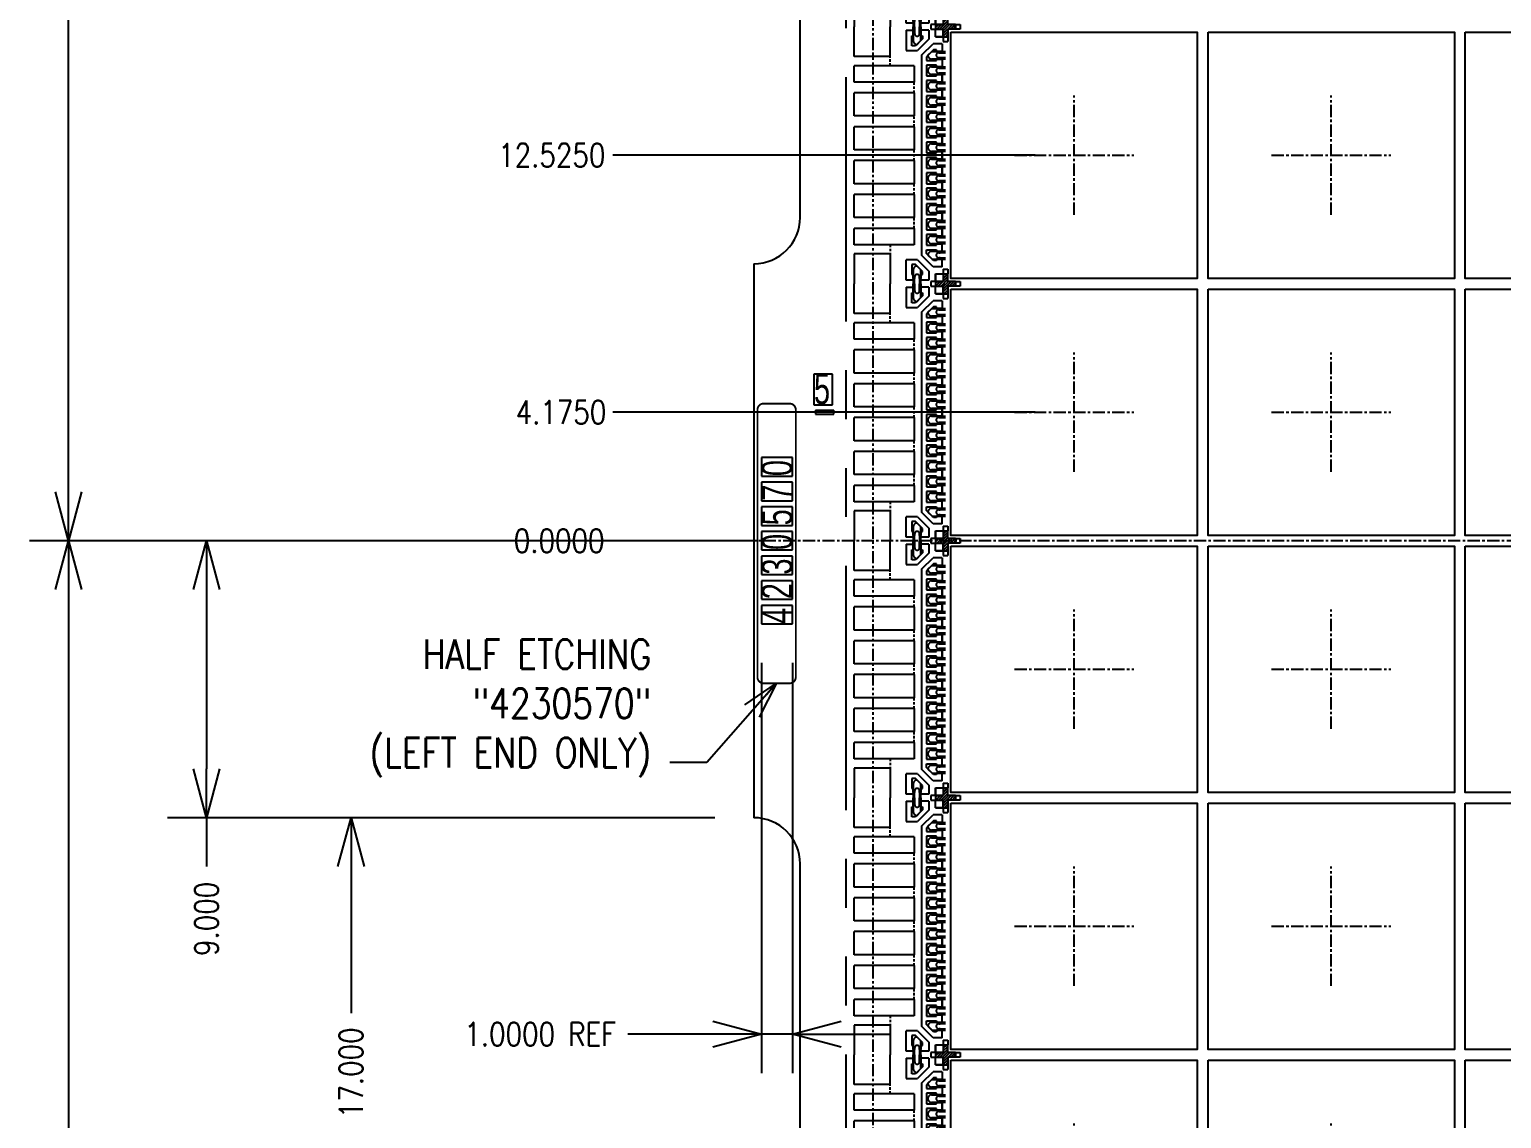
# Model space of a CAD drawing. Extents: x 0 to 864, y 0 to 559.
# Drawn here: x 90.5 to 186.1, y 298.2 to 368.9 of the extents above; entities that cross this region are included whole.
import ezdxf

# ---------------------------------------------------------------- set-up
doc = ezdxf.new("R2010")
doc.units = 0
doc.header["$LTSCALE"] = 12.7
doc.header["$MEASUREMENT"] = 0
doc.header["$PDMODE"] = 2
for name, pattern in [('CENTER', [2, 1.25, -0.25, 0.25, -0.25]), ('HIDDEN', [0.375, 0.25, -0.125]), ('PHANTOM', [2.5, 1.25, -0.25, 0.25, -0.25, 0.25, -0.25])]:
    doc.linetypes.add(name, pattern=pattern)
doc.layers.get('0').update_dxf_attribs({"linetype": 'CONTINUOUS'})
doc.layers.get('DEFPOINTS').update_dxf_attribs({"linetype": 'CONTINUOUS'})
for name, color, linetype in [('SH-01_CENTER', 2, 'CENTER'), ('SH-01_DIM', 4, 'CONTINUOUS'), ('SH-01_HATCH', 10, 'CONTINUOUS'), ('SH-01_HIDDEN', 6, 'HIDDEN'), ('SH-01_MISC', 5, 'CONTINUOUS'), ('SH-01_NOTES', 3, 'CONTINUOUS'), ('SH-01_OBJECT', 7, 'CONTINUOUS'), ('SH-01_PHANTOM', 1, 'PHANTOM')]:
    doc.layers.add(name, color=color, linetype=linetype)
doc.styles.get("Standard").update_dxf_attribs({"font": 'simplex.shx', "width": 0.82})
doc.dimstyles.get("Standard").update_dxf_attribs({"dimtxt": 0.18, "dimasz": 0.18, "dimexe": 0.18, "dimexo": 0.0625, "dimgap": 0.09, "dimtad": 0, "dimtih": 1, "dimtoh": 1, "dimdec": 4, "dimzin": 0, "dimdsep": 46, "dimtxsty": 'Standard', "dimcen": 0.09, "dimadec": 0, "dimazin": 0, "dimtfac": 1, "dimtdec": 4, "dimtofl": 0, "dimtmove": 0, "dimatfit": 3, "dimfxl": 1, "dimtolj": 1, "dimtzin": 0, "dimarcsym": 0})
doc.dimstyles.new('STANDARD$0', dxfattribs={"dimtxt": 0.18, "dimasz": 0.18, "dimexe": 0.18, "dimexo": 0.0625, "dimgap": 0.09, "dimtad": 0, "dimtih": 1, "dimtoh": 1, "dimdec": 4, "dimzin": 0, "dimdsep": 46, "dimtxsty": 'Standard', "dimcen": 0.09, "dimadec": 0, "dimazin": 0, "dimtfac": 1, "dimtdec": 4, "dimtofl": 0, "dimtmove": 0, "dimatfit": 3, "dimfxl": 1, "dimtolj": 1, "dimtzin": 0, "dimarcsym": 0})

# ---------------------------------------------------------------- blocks, each defined once
blk = doc.blocks.new('_Open30')
at = {"color": 0, "lineweight": -2}
for p, q in [((-1, 0.268), (0, 0)), ((0, 0), (-1, -0.268)), ((0, 0), (-1, 0))]:
    blk.add_line(p, q, dxfattribs=at)
blk = doc.blocks.new('*D74')
at = {"layer": 'DEFPOINTS', "color": 0, "ltscale": 0.05, "transparency": 16777216}
for p in [(139.313, 430.717), (93.06, 335.717), (139.749, 335.717)]:
    blk.add_point(p, dxfattribs=at)
at = {"layer": 'SH-01_DIM', "ltscale": 0.05, "transparency": 16777216}
for p, q in [((136.773, 430.717), (90.52, 430.717)), ((93.06, 427.542), (93.06, 393.822)), ((93.06, 338.892), (93.06, 385.995)), ((137.209, 335.717), (90.52, 335.717))]:
    blk.add_line(p, q, dxfattribs=at)
at = {"layer": 'SH-01_DIM', "ltscale": 0.05, "transparency": 16777216, "xscale": 3.175000000000011, "yscale": 3.175000000000011, "zscale": 3.175000000000011}
for p, rotation in [((93.06, 430.717), 90), ((93.06, 335.717), 270)]:
    blk.add_blockref('_Open30', p, dxfattribs=dict(at, rotation=rotation))
at = {"layer": 'SH-01_DIM', "ltscale": 0.05, "transparency": 16777216, "insert": (93.06, 389.909), "char_height": 1.524, "attachment_point": 5, "rotation": 90}
blk.add_mtext('\\A1; 47.500', dxfattribs=at)
blk = doc.blocks.new('*D75')
at = {"layer": 'DEFPOINTS', "color": 0, "ltscale": 0.05, "transparency": 16777216}
for p in [(139.749, 335.717), (93.06, 240.717), (139.313, 240.717)]:
    blk.add_point(p, dxfattribs=at)
at = {"layer": 'SH-01_DIM', "ltscale": 0.05, "transparency": 16777216}
for p, q in [((137.209, 335.717), (90.52, 335.717)), ((93.06, 332.542), (93.06, 292.131)), ((93.06, 243.892), (93.06, 284.304)), ((136.773, 240.717), (90.52, 240.717))]:
    blk.add_line(p, q, dxfattribs=at)
at = {"layer": 'SH-01_DIM', "ltscale": 0.05, "transparency": 16777216, "xscale": 3.175000000000011, "yscale": 3.175000000000011, "zscale": 3.175000000000011}
for p, rotation in [((93.06, 335.717), 90), ((93.06, 240.717), 270)]:
    blk.add_blockref('_Open30', p, dxfattribs=dict(at, rotation=rotation))
at = {"layer": 'SH-01_DIM', "ltscale": 0.05, "transparency": 16777216, "insert": (93.06, 288.217), "char_height": 1.524, "attachment_point": 5, "rotation": 90}
blk.add_mtext('\\A1; 47.500', dxfattribs=at)
blk = doc.blocks.new('*D78')
at = {"layer": 'DEFPOINTS', "color": 0, "ltscale": 0.05, "transparency": 16777216}
for p in [(138.081, 330.317), (140.081, 330.317), (138.081, 303.654)]:
    blk.add_point(p, dxfattribs=at)
at = {"layer": 'SH-01_DIM', "ltscale": 0.05, "transparency": 16777216}
for p, q in [((138.081, 327.777), (138.081, 301.114)), ((140.081, 327.777), (140.081, 301.114)), ((134.906, 303.654), (129.384, 303.654)), ((140.081, 303.654), (138.081, 303.654)), ((143.256, 303.654), (146.431, 303.654))]:
    blk.add_line(p, q, dxfattribs=at)
at = {"layer": 'SH-01_DIM', "ltscale": 0.05, "transparency": 16777216, "xscale": 3.175000000000011, "yscale": 3.175000000000011, "zscale": 3.175000000000011}
blk.add_blockref('_Open30', (138.081, 303.654), dxfattribs=at)
at = {"layer": 'SH-01_DIM', "ltscale": 0.05, "transparency": 16777216, "xscale": 3.175000000000011, "yscale": 3.175000000000011, "zscale": 3.175000000000011, "rotation": 180}
blk.add_blockref('_Open30', (140.081, 303.654), dxfattribs=at)
at = {"layer": 'SH-01_DIM', "ltscale": 0.05, "transparency": 16777216, "insert": (123.268, 303.654), "char_height": 1.524, "attachment_point": 5}
blk.add_mtext('\\A1; 1.0000 REF', dxfattribs=at)
blk = doc.blocks.new('*D80')
at = {"layer": 'DEFPOINTS', "color": 0, "ltscale": 0.05, "transparency": 16777216}
for p in [(137.581, 317.717), (111.41, 283.717), (137.581, 283.717)]:
    blk.add_point(p, dxfattribs=at)
at = {"layer": 'SH-01_DIM', "ltscale": 0.05, "transparency": 16777216}
for p, q in [((135.041, 317.717), (108.87, 317.717)), ((111.41, 314.542), (111.41, 305.02)), ((111.41, 286.892), (111.41, 296.415)), ((135.041, 283.717), (108.87, 283.717))]:
    blk.add_line(p, q, dxfattribs=at)
at = {"layer": 'SH-01_DIM', "ltscale": 0.05, "transparency": 16777216, "xscale": 3.175000000000011, "yscale": 3.175000000000011, "zscale": 3.175000000000011}
for p, rotation in [((111.41, 317.717), 90), ((111.41, 283.717), 270)]:
    blk.add_blockref('_Open30', p, dxfattribs=dict(at, rotation=rotation))
at = {"layer": 'SH-01_DIM', "ltscale": 0.05, "transparency": 16777216, "insert": (111.41, 300.717), "char_height": 1.524, "attachment_point": 5, "rotation": 90}
blk.add_mtext('\\A1; 17.000', dxfattribs=at)
blk = doc.blocks.new('*D85')
at = {"layer": 'DEFPOINTS', "color": 0, "ltscale": 0.05, "transparency": 16777216}
for p in [(139.749, 335.717), (102.023, 317.717), (137.581, 317.717)]:
    blk.add_point(p, dxfattribs=at)
at = {"layer": 'SH-01_DIM', "ltscale": 0.05, "transparency": 16777216}
for p, q in [((137.209, 335.717), (99.483, 335.717)), ((102.023, 332.542), (102.023, 320.892)), ((135.041, 317.717), (99.483, 317.717)), ((102.023, 317.717), (102.023, 314.542))]:
    blk.add_line(p, q, dxfattribs=at)
at = {"layer": 'SH-01_DIM', "ltscale": 0.05, "transparency": 16777216, "xscale": 3.175000000000011, "yscale": 3.175000000000011, "zscale": 3.175000000000011}
for p, rotation in [((102.023, 335.717), 90), ((102.023, 317.717), 270)]:
    blk.add_blockref('_Open30', p, dxfattribs=dict(at, rotation=rotation))
at = {"layer": 'SH-01_DIM', "ltscale": 0.05, "transparency": 16777216, "insert": (102.023, 310.716), "char_height": 1.524, "attachment_point": 5, "rotation": 90}
blk.add_mtext('\\A1; 9.000', dxfattribs=at)
blk = doc.blocks.new('*D109')
at = {"layer": 'DEFPOINTS', "color": 0, "ltscale": 0.05, "transparency": 16777216}
for p in [(128.412, 335.717), (137.581, 335.717), (437.581, 335.717)]:
    blk.add_point(p, dxfattribs=at)
at = {"layer": 'SH-01_DIM', "ltscale": 0.05, "transparency": 16777216}
blk.add_line((135.041, 335.717), (128.412, 335.717), dxfattribs=at)
at = {"layer": 'SH-01_DIM', "ltscale": 0.05, "transparency": 16777216, "insert": (124.499, 335.717), "char_height": 1.524, "attachment_point": 5}
blk.add_mtext('\\A1; 0.0000', dxfattribs=at)
blk = doc.blocks.new('*D110')
at = {"layer": 'DEFPOINTS', "color": 0, "ltscale": 0.05, "transparency": 16777216}
for p in [(142.081, 441.652), (142.081, 429.037), (437.581, 335.717)]:
    blk.add_point(p, dxfattribs=at)
at = {"layer": 'SH-01_DIM', "ltscale": 0.05, "transparency": 16777216}
blk.add_line((142.081, 431.577), (142.081, 441.652), dxfattribs=at)
at = {"layer": 'SH-01_DIM', "ltscale": 0.05, "transparency": 16777216, "insert": (142.081, 446.637), "char_height": 1.524, "attachment_point": 5, "rotation": 90}
blk.add_mtext('\\A1; 147.7500', dxfattribs=at)
blk = doc.blocks.new('*D111')
at = {"layer": 'DEFPOINTS', "color": 0, "ltscale": 0.05, "transparency": 16777216}
for p in [(132.086, 446.023), (137.581, 429.717), (437.581, 335.717)]:
    blk.add_point(p, dxfattribs=at)
at = {"layer": 'SH-01_DIM', "ltscale": 0.05, "transparency": 16777216}
for p, q in [((132.086, 439.673), (132.086, 446.023)), ((137.581, 436.067), (132.086, 439.673)), ((137.581, 432.257), (137.581, 436.067))]:
    blk.add_line(p, q, dxfattribs=at)
at = {"layer": 'SH-01_DIM', "ltscale": 0.05, "transparency": 16777216, "insert": (132.086, 454.967), "char_height": 1.524, "attachment_point": 5, "rotation": 90}
blk.add_mtext('\\A1; 150.000±0.0760', dxfattribs=at)
blk = doc.blocks.new('*D113')
at = {"layer": 'DEFPOINTS', "color": 0, "ltscale": 0.05, "transparency": 16777216}
for p in [(181.739, 453.515), (178.681, 429.037), (437.581, 335.717)]:
    blk.add_point(p, dxfattribs=at)
at = {"layer": 'SH-01_DIM', "ltscale": 0.05, "transparency": 16777216}
for p, q in [((181.739, 447.165), (181.739, 453.515)), ((178.681, 440.815), (181.739, 447.165)), ((178.681, 431.577), (178.681, 440.815))]:
    blk.add_line(p, q, dxfattribs=at)
at = {"layer": 'SH-01_DIM', "ltscale": 0.05, "transparency": 16777216, "insert": (181.739, 458.5), "char_height": 1.524, "attachment_point": 5, "rotation": 90}
blk.add_mtext('\\A1; 129.4500', dxfattribs=at)
blk = doc.blocks.new('A$C1BE279AF')
at = {"layer": 'SH-01_HATCH', "ltscale": 0.05}
h = blk.add_hatch(dxfattribs=at)
h.set_pattern_fill('ANSI31', color=10)
h.set_pattern_definition([(45, (2.30032, -1.11), (-0.0883883, 0.0883883), [])])
h.paths.add_polyline_path([(1.69, 1.19), (1.19, 1.19), (1.19, 1.69), (0.89, 1.69), (0.89, 1.19), (0.39, 1.19), (0.39, 0.89), (0.89, 0.89), (0.89, 0.39), (1.19, 0.39), (1.19, 0.89), (1.69, 0.89)])
at = {"layer": 'SH-01_HIDDEN'}
for p, q in [((0.89, 1.99), (1.19, 1.99)), ((0.89, 1.99), (0.89, 1.69)), ((1.19, 1.99), (1.19, 1.69)), ((0.09, 1.19), (0.09, 0.89)), ((0.39, 1.19), (0.09, 1.19)), ((1.69, 1.19), (1.99, 1.19)), ((1.99, 1.19), (1.99, 0.89)), ((0.09, 0.89), (0.39, 0.89)), ((0.89, 0.39), (0.89, 0.09)), ((0.89, 0.09), (1.19, 0.09)), ((1.19, 0.39), (1.19, 0.09)), ((1.99, 0.89), (1.69, 0.89))]:
    blk.add_line(p, q, dxfattribs=at)
at = {"layer": 'SH-01_OBJECT'}
for p, q in [((0.39, 1.19), (0.39, 0.89)), ((0.39, 1.19), (0.89, 1.19)), ((0.89, 1.69), (1.19, 1.69)), ((0.89, 1.69), (0.89, 1.19)), ((1.19, 1.19), (1.19, 1.69)), ((1.69, 1.19), (1.19, 1.19)), ((1.69, 1.19), (1.69, 0.89)), ((0.39, 0.89), (0.89, 0.89)), ((0.89, 0.39), (0.89, 0.89)), ((0.89, 0.89), (0.89, 0.89)), ((0.89, 0.39), (1.19, 0.39)), ((1.69, 0.89), (1.19, 0.89)), ((1.19, 0.89), (1.19, 0.89)), ((1.19, 0.89), (1.19, 0.39))]:
    blk.add_line(p, q, dxfattribs=at)
blk = doc.blocks.new('A$C61275347')
at = {"layer": 'SH-01_HIDDEN'}
for p, q in [((3.85, 13.14), (3.85, 14.05)), ((3.85, 13.7), (3.85, 13.14)), ((3.94, 14.05), (3.94, 13.6)), ((3.94, 13.6), (3.94, 13.7)), ((4.26, 13.6), (4.26, 14.05)), ((4.26, 13.7), (4.26, 13.6)), ((4.35, 14.05), (4.35, 13.157)), ((4.35, 13.157), (4.35, 13.7)), ((4.093, 12.9), (4.34, 13.147)), ((4.8, 12.193), (5.047, 12.44)), ((5.057, 12.45), (5.6, 12.45)), ((5.057, 12.45), (5.95, 12.45)), ((5.6, 11.95), (5.04, 11.95)), ((5.95, 11.95), (5.04, 11.95)), ((5.6, 12.36), (5.5, 12.36)), ((5.5, 12.36), (5.95, 12.36)), ((5.5, 12.04), (5.6, 12.04)), ((5.95, 12.04), (5.5, 12.04)), ((5.04, 11.45), (5.6, 11.45)), ((5.04, 11.45), (5.95, 11.45)), ((5.6, 10.95), (5.04, 10.95)), ((5.95, 10.95), (5.04, 10.95)), ((5.6, 11.36), (5.5, 11.36)), ((5.5, 11.36), (5.95, 11.36)), ((5.5, 11.04), (5.6, 11.04)), ((5.95, 11.04), (5.5, 11.04)), ((5.04, 10.45), (5.6, 10.45)), ((5.04, 10.45), (5.95, 10.45)), ((5.6, 9.95), (5.04, 9.95)), ((5.95, 9.95), (5.04, 9.95)), ((5.6, 10.36), (5.5, 10.36)), ((5.5, 10.36), (5.95, 10.36)), ((5.5, 10.04), (5.6, 10.04)), ((5.95, 10.04), (5.5, 10.04)), ((5.04, 9.45), (5.6, 9.45)), ((5.04, 9.45), (5.95, 9.45)), ((5.6, 8.95), (5.04, 8.95)), ((5.95, 8.95), (5.04, 8.95)), ((5.6, 9.36), (5.5, 9.36)), ((5.5, 9.36), (5.95, 9.36)), ((5.5, 9.04), (5.6, 9.04)), ((5.95, 9.04), (5.5, 9.04)), ((5.04, 8.45), (5.6, 8.45)), ((5.04, 8.45), (5.95, 8.45)), ((5.6, 7.95), (5.04, 7.95)), ((5.95, 7.95), (5.04, 7.95)), ((5.6, 8.36), (5.5, 8.36)), ((5.5, 8.36), (5.95, 8.36)), ((5.5, 8.04), (5.6, 8.04)), ((5.95, 8.04), (5.5, 8.04)), ((5.04, 7.45), (5.6, 7.45)), ((5.04, 7.45), (5.95, 7.45)), ((5.6, 6.95), (5.04, 6.95)), ((5.95, 6.95), (5.04, 6.95)), ((5.6, 7.36), (5.5, 7.36)), ((5.5, 7.36), (5.95, 7.36)), ((5.5, 7.04), (5.6, 7.04)), ((5.95, 7.04), (5.5, 7.04)), ((5.04, 6.45), (5.6, 6.45)), ((5.04, 6.45), (5.95, 6.45)), ((5.6, 5.95), (5.04, 5.95)), ((5.95, 5.95), (5.04, 5.95)), ((5.6, 6.36), (5.5, 6.36)), ((5.5, 6.36), (5.95, 6.36)), ((5.5, 6.04), (5.6, 6.04)), ((5.95, 6.04), (5.5, 6.04)), ((5.04, 5.45), (5.6, 5.45)), ((5.04, 5.45), (5.95, 5.45)), ((5.6, 4.95), (5.04, 4.95)), ((5.95, 4.95), (5.04, 4.95)), ((5.6, 5.36), (5.5, 5.36)), ((5.5, 5.36), (5.95, 5.36)), ((5.5, 5.04), (5.6, 5.04)), ((5.95, 5.04), (5.5, 5.04)), ((5.04, 4.45), (5.6, 4.45)), ((5.04, 4.45), (5.95, 4.45)), ((5.6, 3.95), (5.04, 3.95)), ((5.95, 3.95), (5.04, 3.95)), ((5.6, 4.36), (5.5, 4.36)), ((5.5, 4.36), (5.95, 4.36)), ((5.5, 4.04), (5.6, 4.04)), ((5.95, 4.04), (5.5, 4.04)), ((5.04, 3.45), (5.6, 3.45)), ((5.04, 3.45), (5.95, 3.45)), ((5.6, 2.95), (5.04, 2.95)), ((5.95, 2.95), (5.04, 2.95)), ((5.6, 3.36), (5.5, 3.36)), ((5.5, 3.36), (5.95, 3.36)), ((5.5, 3.04), (5.6, 3.04)), ((5.95, 3.04), (5.5, 3.04)), ((5.04, 2.45), (5.6, 2.45)), ((5.04, 2.45), (5.95, 2.45)), ((5.6, 1.95), (5.04, 1.95)), ((5.95, 1.95), (5.04, 1.95)), ((5.6, 2.36), (5.5, 2.36)), ((5.5, 2.36), (5.95, 2.36)), ((5.5, 2.04), (5.6, 2.04)), ((5.95, 2.04), (5.5, 2.04)), ((5.04, 1.45), (5.6, 1.45)), ((5.04, 1.45), (5.95, 1.45)), ((5.6, 1.36), (5.5, 1.36)), ((5.5, 1.36), (5.95, 1.36)), ((5.5, 1.04), (5.6, 1.04)), ((5.95, 1.04), (5.5, 1.04)), ((5.6, 0.95), (5.04, 0.95)), ((5.95, 0.95), (5.04, 0.95)), ((5.04, 0.45), (5.6, 0.45)), ((5.04, 0.45), (5.95, 0.45)), ((5.6, 0.36), (5.5, 0.36)), ((5.5, 0.36), (5.95, 0.36)), ((5.5, 0.04), (5.6, 0.04)), ((5.95, 0.04), (5.5, 0.04)), ((4.8, -0.793), (5.047, -1.04)), ((5.6, -0.05), (5.04, -0.05)), ((5.95, -0.05), (5.04, -0.05)), ((5.6, -0.55), (5.04, -0.55)), ((5.95, -0.55), (5.04, -0.55)), ((5.5, -0.64), (5.6, -0.64)), ((5.95, -0.64), (5.5, -0.64)), ((3.85, -2.3), (3.85, -1.74)), ((3.85, -1.74), (3.85, -2.65)), ((4.093, -1.5), (4.34, -1.747)), ((4.35, -1.757), (4.35, -2.3)), ((4.35, -2.65), (4.35, -1.757)), ((5.057, -1.05), (5.6, -1.05)), ((5.057, -1.05), (5.95, -1.05)), ((5.6, -0.96), (5.5, -0.96)), ((5.5, -0.96), (5.95, -0.96)), ((3.94, -2.2), (3.94, -2.3)), ((3.94, -2.65), (3.94, -2.2)), ((4.26, -2.3), (4.26, -2.2)), ((4.26, -2.2), (4.26, -2.65))]:
    blk.add_line(p, q, dxfattribs=at)
at = {"layer": 'SH-01_HIDDEN', "ltscale": 0.05}
for p, q in [((2.35, 11.517), (2.35, 12.117)), ((3.9, 9.75), (3.9, 10.45)), ((3.9, 7.55), (3.9, 8.25)), ((3.9, 5.35), (3.9, 6.05)), ((3.9, 3.15), (3.9, 3.85)), ((3.9, 0.95), (3.9, 1.65)), ((2.35, -0.117), (2.35, -0.717))]:
    blk.add_line(p, q, dxfattribs=at)
at = {"layer": 'SH-01_HIDDEN'}
for centre, radius, start, end in [((4.1, 13.6), 0.16, 180, 0), ((4.108, 13.158), 0.259, 184.08407, 266.65117), ((5.058, 12.208), 0.259, 183.34883, 265.91593), ((5.5, 12.2), 0.16, 90, 270), ((5.058, 11.193), 0.258, 93.98953, 178.34853), ((5.058, 11.207), 0.258, 181.65167, 266.00983), ((5.5, 11.2), 0.16, 90, 270), ((5.058, 10.193), 0.258, 93.98953, 178.34853), ((5.058, 10.207), 0.258, 181.65167, 266.00983), ((5.5, 10.2), 0.16, 90, 270), ((5.058, 9.193), 0.258, 93.98953, 178.34853), ((5.058, 9.207), 0.258, 181.65167, 266.00983), ((5.5, 9.2), 0.16, 90, 270), ((5.058, 8.193), 0.258, 93.98953, 178.34853), ((5.058, 8.207), 0.258, 181.65167, 266.00983), ((5.5, 8.2), 0.16, 90, 270), ((5.058, 7.193), 0.258, 93.98953, 178.34853), ((5.058, 7.207), 0.258, 181.65167, 266.00983), ((5.5, 7.2), 0.16, 90, 270), ((5.058, 6.193), 0.258, 93.98953, 178.34853), ((5.058, 6.207), 0.258, 181.65167, 266.00983), ((5.5, 6.2), 0.16, 90, 270), ((5.058, 5.193), 0.258, 93.98953, 178.34853), ((5.058, 5.207), 0.258, 181.65167, 266.00983), ((5.5, 5.2), 0.16, 90, 270), ((5.058, 4.193), 0.258, 93.98953, 178.34853), ((5.058, 4.207), 0.258, 181.65167, 266.00983), ((5.5, 4.2), 0.16, 90, 270), ((5.058, 3.193), 0.258, 93.98953, 178.34853), ((5.058, 3.207), 0.258, 181.65167, 266.00983), ((5.5, 3.2), 0.16, 90, 270), ((5.058, 2.193), 0.258, 93.98953, 178.34853), ((5.058, 2.207), 0.258, 181.65167, 266.00983), ((5.5, 2.2), 0.16, 90, 270), ((5.058, 1.193), 0.258, 93.98953, 178.34853), ((5.058, 1.207), 0.258, 181.65167, 266.00983), ((5.5, 1.2), 0.16, 90, 270), ((5.058, 0.193), 0.258, 93.98953, 178.34853), ((5.058, 0.207), 0.258, 181.65167, 266.00983), ((5.5, 0.2), 0.16, 90, 270), ((5.058, -0.808), 0.259, 94.08407, 176.65117), ((5.5, -0.8), 0.16, 90, 270), ((4.108, -1.758), 0.259, 93.34883, 175.91593), ((4.1, -2.2), 0.16, 0, 180)]:
    blk.add_arc(centre, radius, start, end, dxfattribs=at)
at = {"layer": 'SH-01_OBJECT', "ltscale": 0.05}
for p, q in [((0, 12.117), (0, 14.05)), ((2.35, 12.117), (2.35, 14.05)), ((3.39, 13.825), (3.39, 12.5)), ((3.39, 13.825), (3.85, 13.825)), ((4.85, 13.825), (4.35, 13.825)), ((5.3, 13.9), (5.8, 13.9)), ((5.3, 13.9), (5.8, 13.9)), ((5.8, 13.9), (5.8, 13.4)), ((5.8, 13.9), (5.8, 13.4)), ((5.725, 12.95), (5.133, 12.95)), ((5.725, 12.95), (5.725, 12.45)), ((2.35, 12.117), (0, 12.117)), ((3.9, 11.517), (0, 11.517)), ((0, 10.45), (0, 11.517)), ((3.9, 11.517), (3.9, 10.45)), ((5.725, 11.95), (5.725, 11.45)), ((5.725, 10.45), (5.725, 10.95)), ((5.725, 10.95), (5.725, 10.45)), ((3.9, 10.45), (0, 10.45)), ((0, 8.25), (0, 9.75)), ((3.9, 9.75), (0, 9.75)), ((3.9, 9.75), (3.9, 8.25)), ((5.725, 9.45), (5.725, 9.95)), ((5.725, 9.95), (5.725, 9.45)), ((5.725, 8.45), (5.725, 8.95)), ((5.725, 8.95), (5.725, 8.45)), ((3.9, 8.25), (0, 8.25)), ((5.725, 7.45), (5.725, 7.95)), ((5.725, 7.95), (5.725, 7.45)), ((0, 6.05), (0, 7.55)), ((3.9, 7.55), (0, 7.55)), ((3.9, 7.55), (3.9, 6.05)), ((5.725, 6.45), (5.725, 6.95)), ((5.725, 6.95), (5.725, 6.45)), ((3.9, 6.05), (0, 6.05)), ((5.725, 5.45), (5.725, 5.95)), ((5.725, 5.95), (5.725, 5.45)), ((0, 3.85), (0, 5.35)), ((3.9, 5.35), (0, 5.35)), ((3.9, 5.35), (3.9, 3.85)), ((5.725, 4.45), (5.725, 4.95)), ((5.725, 4.95), (5.725, 4.45)), ((3.9, 3.85), (0, 3.85)), ((5.725, 3.45), (5.725, 3.95)), ((5.725, 3.95), (5.725, 3.45)), ((0, 1.65), (0, 3.15)), ((3.9, 3.15), (0, 3.15)), ((3.9, 3.15), (3.9, 1.65)), ((5.725, 2.45), (5.725, 2.95)), ((5.725, 2.95), (5.725, 2.45)), ((5.725, 1.45), (5.725, 1.95)), ((5.725, 1.95), (5.725, 1.45)), ((3.9, 1.65), (0, 1.65)), ((0, -0.117), (0, 0.95)), ((3.9, 0.95), (0, 0.95)), ((3.9, 0.95), (3.9, -0.117)), ((5.725, 0.45), (5.725, 0.95)), ((5.725, 0.95), (5.725, 0.45)), ((3.9, -0.117), (0, -0.117)), ((2.35, -0.717), (0, -0.717)), ((0, -0.717), (0, -2.65)), ((2.35, -0.717), (2.35, -2.65)), ((5.725, -0.55), (5.725, -0.05)), ((5.725, -0.55), (5.725, -0.05)), ((3.39, -2.425), (3.39, -1.1)), ((4.117, -1.1), (3.39, -1.1)), ((5.725, -1.55), (5.725, -1.05)), ((3.85, -2.425), (3.39, -2.425)), ((4.85, -2.425), (4.35, -2.425)), ((5.8, -2.5), (5.3, -2.5)), ((5.8, -2.5), (5.3, -2.5)), ((5.8, -2), (5.8, -2.5)), ((5.8, -2), (5.8, -2.5))]:
    blk.add_line(p, q, dxfattribs=at)
at = {"layer": 'SH-01_OBJECT'}
for p, q in [((3.75, 12.8), (3.75, 13.45)), ((3.75, 13.45), (3.85, 13.45)), ((3.85, 13.45), (3.85, 13.825)), ((4.35, 13.825), (4.35, 13.45)), ((4.35, 13.45), (4.45, 13.45)), ((4.45, 13.45), (4.45, 13.257)), ((4.85, 13.825), (4.85, 13.233)), ((5.3, 13.4), (5.3, 13.9)), ((5.8, 13.4), (5.3, 13.4)), ((3.39, 12.5), (4.117, 12.5)), ((3.993, 12.8), (3.75, 12.8)), ((4.45, 13.257), (3.993, 12.8)), ((4.85, 13.233), (4.117, 12.5)), ((4.4, 12.217), (5.133, 12.95)), ((5.157, 12.55), (4.7, 12.093)), ((5.35, 12.55), (5.157, 12.55)), ((5.35, 12.45), (5.35, 12.55)), ((5.725, 12.45), (5.35, 12.45)), ((4.4, -0.817), (4.4, 12.217)), ((4.7, 12.093), (4.7, 11.85)), ((4.7, 11.85), (5.35, 11.85)), ((5.35, 11.55), (4.7, 11.55)), ((4.7, 11.55), (4.7, 10.85)), ((5.35, 11.85), (5.35, 11.95)), ((5.35, 11.95), (5.725, 11.95)), ((5.35, 11.45), (5.35, 11.55)), ((4.7, 10.85), (5.35, 10.85)), ((5.35, 10.55), (4.7, 10.55)), ((4.7, 10.55), (4.7, 9.85)), ((5.725, 11.45), (5.35, 11.45)), ((5.35, 10.85), (5.35, 10.95)), ((5.35, 10.95), (5.725, 10.95)), ((5.35, 10.45), (5.35, 10.55)), ((4.7, 9.85), (5.35, 9.85)), ((5.725, 10.45), (5.35, 10.45)), ((5.35, 9.85), (5.35, 9.95)), ((5.35, 9.95), (5.725, 9.95)), ((5.35, 9.55), (4.7, 9.55)), ((4.7, 9.55), (4.7, 8.85)), ((4.7, 8.85), (5.35, 8.85)), ((5.35, 9.45), (5.35, 9.55)), ((5.725, 9.45), (5.35, 9.45)), ((5.35, 8.85), (5.35, 8.95)), ((5.35, 8.95), (5.725, 8.95)), ((5.35, 8.55), (4.7, 8.55)), ((4.7, 8.55), (4.7, 7.85)), ((4.7, 7.85), (5.35, 7.85)), ((5.35, 8.45), (5.35, 8.55)), ((5.725, 8.45), (5.35, 8.45)), ((5.35, 7.85), (5.35, 7.95)), ((5.35, 7.95), (5.725, 7.95)), ((5.35, 7.55), (4.7, 7.55)), ((4.7, 7.55), (4.7, 6.85)), ((4.7, 6.85), (5.35, 6.85)), ((5.35, 7.45), (5.35, 7.55)), ((5.725, 7.45), (5.35, 7.45)), ((5.35, 6.85), (5.35, 6.95)), ((5.35, 6.95), (5.725, 6.95)), ((5.35, 6.55), (4.7, 6.55)), ((4.7, 6.55), (4.7, 5.85)), ((4.7, 5.85), (5.35, 5.85)), ((5.35, 6.45), (5.35, 6.55)), ((5.725, 6.45), (5.35, 6.45)), ((5.35, 5.85), (5.35, 5.95)), ((5.35, 5.95), (5.725, 5.95)), ((5.35, 5.55), (4.7, 5.55)), ((4.7, 5.55), (4.7, 4.85)), ((4.7, 4.85), (5.35, 4.85)), ((5.35, 5.45), (5.35, 5.55)), ((5.725, 5.45), (5.35, 5.45)), ((5.35, 4.85), (5.35, 4.95)), ((5.35, 4.95), (5.725, 4.95)), ((5.35, 4.55), (4.7, 4.55)), ((4.7, 4.55), (4.7, 3.85)), ((4.7, 3.85), (5.35, 3.85)), ((5.35, 4.45), (5.35, 4.55)), ((5.725, 4.45), (5.35, 4.45)), ((5.35, 3.85), (5.35, 3.95)), ((5.35, 3.95), (5.725, 3.95)), ((5.35, 3.55), (4.7, 3.55)), ((4.7, 3.55), (4.7, 2.85)), ((5.35, 3.45), (5.35, 3.55)), ((5.725, 3.45), (5.35, 3.45)), ((5.35, 2.85), (5.35, 2.95)), ((5.35, 2.95), (5.725, 2.95)), ((4.7, 2.85), (5.35, 2.85)), ((5.35, 2.55), (4.7, 2.55)), ((4.7, 2.55), (4.7, 1.85)), ((5.35, 2.45), (5.35, 2.55)), ((5.725, 2.45), (5.35, 2.45)), ((5.35, 1.85), (5.35, 1.95)), ((5.35, 1.95), (5.725, 1.95)), ((4.7, 1.85), (5.35, 1.85)), ((5.35, 1.55), (4.7, 1.55)), ((4.7, 1.55), (4.7, 0.85)), ((5.35, 1.45), (5.35, 1.55)), ((5.725, 1.45), (5.35, 1.45)), ((4.7, 0.85), (5.35, 0.85)), ((5.35, 0.55), (4.7, 0.55)), ((4.7, 0.55), (4.7, -0.15)), ((5.35, 0.85), (5.35, 0.95)), ((5.35, 0.95), (5.725, 0.95)), ((5.35, 0.45), (5.35, 0.55)), ((5.725, 0.45), (5.35, 0.45)), ((5.133, -1.55), (4.4, -0.817)), ((4.7, -0.15), (5.35, -0.15)), ((4.7, -0.693), (4.7, -0.45)), ((4.7, -0.45), (5.35, -0.45)), ((5.157, -1.15), (4.7, -0.693)), ((5.35, -0.15), (5.35, -0.05)), ((5.35, -0.05), (5.725, -0.05)), ((5.35, -0.45), (5.35, -0.55)), ((5.35, -0.55), (5.725, -0.55)), ((3.993, -1.4), (3.75, -1.4)), ((3.75, -1.4), (3.75, -2.05)), ((4.45, -1.857), (3.993, -1.4)), ((4.117, -1.1), (4.85, -1.833)), ((4.45, -2.05), (4.45, -1.857)), ((4.85, -1.833), (4.85, -2.425)), ((5.725, -1.55), (5.133, -1.55)), ((5.35, -1.15), (5.157, -1.15)), ((5.725, -1.05), (5.35, -1.05)), ((5.35, -1.05), (5.35, -1.15)), ((3.75, -2.05), (3.85, -2.05)), ((3.85, -2.05), (3.85, -2.425)), ((4.35, -2.425), (4.35, -2.05)), ((4.35, -2.05), (4.45, -2.05)), ((5.3, -2.5), (5.3, -2)), ((5.3, -2), (5.8, -2))]:
    blk.add_line(p, q, dxfattribs=at)
at = {"layer": 'SH-01_OBJECT', "linetype": 'Continuous'}
for p, q in [((5.3, 13.4), (5.3, 13.9)), ((5.3, 13.4), (5.8, 13.4)), ((5.3, -2), (5.3, -2.5)), ((5.3, -2), (5.8, -2))]:
    blk.add_line(p, q, dxfattribs=at)
blk = doc.blocks.new('*U61')
at = {"layer": 'SH-01_CENTER', "ltscale": 0.05}
for p, q in [((0, -3.875), (0, 3.875)), ((-3.875, 0), (3.875, 0))]:
    blk.add_line(p, q, dxfattribs=at)
at = {"layer": 'SH-01_MISC', "ltscale": 0.05}
blk.add_lwpolyline([(-8, 8), (8, 8), (8, -8), (-8, -8)], close=True, dxfattribs=at)
blk = doc.blocks.new('*U62')
at = {"color": 0, "linetype": 'ByBlock', "lineweight": -2, "transparency": 16777216}
for p in [(0, 100.2), (16.7, 100.2), (33.4, 100.2), (0, 83.5), (16.7, 83.5), (33.4, 83.5), (0, 66.8), (16.7, 66.8), (33.4, 66.8), (0, 50.1), (16.7, 50.1), (33.4, 50.1), (0, 33.4), (16.7, 33.4), (33.4, 33.4)]:
    blk.add_blockref('*U61', p, dxfattribs=at)
blk = doc.blocks.new('*D88')
at = {"layer": 'DEFPOINTS', "color": 0, "ltscale": 0.05, "transparency": 16777216}
for p in [(158.381, 441.652), (158.381, 410.867), (437.581, 335.717)]:
    blk.add_point(p, dxfattribs=at)
at = {"layer": 'SH-01_DIM', "ltscale": 0.05, "transparency": 16777216}
blk.add_line((158.381, 413.407), (158.381, 441.652), dxfattribs=at)
at = {"layer": 'SH-01_DIM', "ltscale": 0.05, "transparency": 16777216, "insert": (158.381, 446.637), "char_height": 1.524, "attachment_point": 5, "rotation": 90}
blk.add_mtext('\\A1; 139.6000', dxfattribs=at)
blk = doc.blocks.new('*D89')
at = {"layer": 'DEFPOINTS', "color": 0, "ltscale": 0.05, "transparency": 16777216}
for p in [(175.081, 441.652), (175.081, 410.867), (437.581, 335.717)]:
    blk.add_point(p, dxfattribs=at)
at = {"layer": 'SH-01_DIM', "ltscale": 0.05, "transparency": 16777216}
blk.add_line((175.081, 413.407), (175.081, 441.652), dxfattribs=at)
at = {"layer": 'SH-01_DIM', "ltscale": 0.05, "transparency": 16777216, "insert": (175.081, 446.518), "char_height": 1.524, "attachment_point": 5, "rotation": 90}
blk.add_mtext('\\A1; 131.2500', dxfattribs=at)
blk = doc.blocks.new('*D104')
at = {"layer": 'DEFPOINTS', "color": 0, "ltscale": 0.05, "transparency": 16777216}
for p in [(128.412, 344.067), (158.381, 344.067), (437.581, 335.717)]:
    blk.add_point(p, dxfattribs=at)
at = {"layer": 'SH-01_DIM', "ltscale": 0.05, "transparency": 16777216}
blk.add_line((155.841, 344.067), (128.412, 344.067), dxfattribs=at)
at = {"layer": 'SH-01_DIM', "ltscale": 0.05, "transparency": 16777216, "insert": (124.618, 344.067), "char_height": 1.524, "attachment_point": 5}
blk.add_mtext('\\A1; 4.1750', dxfattribs=at)
blk = doc.blocks.new('*D105')
at = {"layer": 'DEFPOINTS', "color": 0, "ltscale": 0.05, "transparency": 16777216}
for p in [(128.412, 360.767), (158.381, 360.767), (437.581, 335.717)]:
    blk.add_point(p, dxfattribs=at)
at = {"layer": 'SH-01_DIM', "ltscale": 0.05, "transparency": 16777216}
blk.add_line((155.841, 360.767), (128.412, 360.767), dxfattribs=at)
at = {"layer": 'SH-01_DIM', "ltscale": 0.05, "transparency": 16777216, "insert": (124.022, 360.767), "char_height": 1.524, "attachment_point": 5}
blk.add_mtext('\\A1; 12.5250', dxfattribs=at)
blk = doc.blocks.new('*D106')
at = {"layer": 'DEFPOINTS', "color": 0, "ltscale": 0.05, "transparency": 16777216}
for p in [(128.412, 377.467), (158.381, 377.467), (437.581, 335.717)]:
    blk.add_point(p, dxfattribs=at)
at = {"layer": 'SH-01_DIM', "ltscale": 0.05, "transparency": 16777216}
blk.add_line((155.841, 377.467), (128.412, 377.467), dxfattribs=at)
at = {"layer": 'SH-01_DIM', "ltscale": 0.05, "transparency": 16777216, "insert": (123.903, 377.467), "char_height": 1.524, "attachment_point": 5}
blk.add_mtext('\\A1; 20.8750', dxfattribs=at)
blk = doc.blocks.new('*D107')
at = {"layer": 'DEFPOINTS', "color": 0, "ltscale": 0.05, "transparency": 16777216}
for p in [(128.412, 394.167), (158.381, 394.167), (437.581, 335.717)]:
    blk.add_point(p, dxfattribs=at)
at = {"layer": 'SH-01_DIM', "ltscale": 0.05, "transparency": 16777216}
blk.add_line((155.841, 394.167), (128.412, 394.167), dxfattribs=at)
at = {"layer": 'SH-01_DIM', "ltscale": 0.05, "transparency": 16777216, "insert": (123.903, 394.167), "char_height": 1.524, "attachment_point": 5}
blk.add_mtext('\\A1; 29.2250', dxfattribs=at)
blk = doc.blocks.new('*D108')
at = {"layer": 'DEFPOINTS', "color": 0, "ltscale": 0.05, "transparency": 16777216}
for p in [(158.381, 410.867), (128.412, 409.558), (437.581, 335.717)]:
    blk.add_point(p, dxfattribs=at)
at = {"layer": 'SH-01_DIM', "ltscale": 0.05, "transparency": 16777216}
for p, q in [((141.112, 410.867), (134.762, 409.558)), ((155.841, 410.867), (141.112, 410.867)), ((134.762, 409.558), (128.412, 409.558))]:
    blk.add_line(p, q, dxfattribs=at)
at = {"layer": 'SH-01_DIM', "ltscale": 0.05, "transparency": 16777216, "insert": (123.903, 409.558), "char_height": 1.524, "attachment_point": 5}
blk.add_mtext('\\A1; 37.5750', dxfattribs=at)

msp = doc.modelspace()

# ---------------------------------------------------------------- linework, layer by layer
at = {"layer": 'SH-01_CENTER', "ltscale": 0.05}
msp.add_line((740.98957, 335.71745), (135.11434, 335.71745), dxfattribs=at)
at = {"layer": 'SH-01_NOTES', "linetype": 'PHANTOM', "ltscale": 0.2, "const_width": 0.12}
msp.add_lwpolyline([(138.20808, 344.6295), (139.89837, 344.6295, -0.41421356), (140.29837, 344.2295), (140.29837, 326.85376, -0.41421356), (139.89837, 326.45376), (138.20808, 326.45376, -0.41421356), (137.80808, 326.85376), (137.80808, 344.2295, -0.41421356)], format="xyb", close=True, dxfattribs=at)
at = {"layer": 'SH-01_OBJECT'}
for p, q in [((140.58073, 356.71745), (140.58073, 384.71745)), ((137.58073, 353.71745), (137.58073, 317.71745)), ((140.58073, 286.71745), (140.58073, 314.71745))]:
    msp.add_line(p, q, dxfattribs=at)
at = {"layer": 'SH-01_OBJECT', "ltscale": 0.05}
for p, q in [((141.58073, 344.19245), (142.78073, 344.19245)), ((141.58073, 344.19245), (141.58073, 343.94245)), ((141.58073, 343.94245), (142.78073, 343.94245)), ((142.78073, 343.94245), (142.78073, 344.19245))]:
    msp.add_line(p, q, dxfattribs=at)
at = {"layer": 'SH-01_OBJECT'}
for centre, start, end in [((137.58073, 356.71745), 270, 0), ((137.58073, 314.71745), 0, 90)]:
    msp.add_arc(centre, 3, start, end, dxfattribs=at)
at = {"layer": 'SH-01_PHANTOM'}
msp.add_line((143.58073, 254.71745), (143.58073, 416.71745), dxfattribs=at)
at = {"layer": 'SH-01_PHANTOM', "ltscale": 0.05}
msp.add_lwpolyline([(145.33073, 421.31745), (338.43073, 421.31745), (338.43073, 250.11745), (145.33073, 250.11745)], close=True, dxfattribs=at)
at = {"layer": 'SH-01_PHANTOM'}
for points in [[(141.48073, 344.55219), (142.68073, 344.55219), (142.68073, 346.55219), (141.48073, 346.55219)], [(140.08073, 339.91745), (140.08073, 341.11745), (138.08073, 341.11745), (138.08073, 339.91745)], [(140.08073, 338.31745), (140.08073, 339.51745), (138.08073, 339.51745), (138.08073, 338.31745)], [(140.08073, 336.71745), (140.08073, 337.91745), (138.08073, 337.91745), (138.08073, 336.71745)], [(140.08073, 335.11745), (140.08073, 336.31745), (138.08073, 336.31745), (138.08073, 335.11745)], [(140.08073, 333.51745), (140.08073, 334.71745), (138.08073, 334.71745), (138.08073, 333.51745)], [(140.08073, 331.91745), (140.08073, 333.11745), (138.08073, 333.11745), (138.08073, 331.91745)], [(140.08073, 330.31745), (140.08073, 331.51745), (138.08073, 331.51745), (138.08073, 330.31745)]]:
    msp.add_lwpolyline(points, close=True, dxfattribs=at)

# ---------------------------------------------------------------- block references
msp.add_blockref('*U62', (158.38073, 260.56745))
at = {"layer": 'SH-01_HATCH', "ltscale": 0.05, "row_count": 10, "column_count": 1, "row_spacing": 16.7, "column_spacing": 0}
msp.add_blockref('A$C61275347', (144.08073, 254.86745), dxfattribs=at)
at = {"layer": 'SH-01_OBJECT', "ltscale": 0.05, "row_count": 10, "column_count": 1, "row_spacing": 16.7, "column_spacing": 0}
msp.add_blockref('A$C1BE279AF', (148.99073, 251.17744), dxfattribs=at)

# ---------------------------------------------------------------- texts
at = {"layer": 'SH-01_NOTES', "insert": (130.91116, 320.34946), "char_height": 1.92, "attachment_point": 9}
msp.add_mtext('HALF ETCHING\\P"4230570"\\P(LEFT END ONLY)', dxfattribs=at)
at = {"layer": 'SH-01_OBJECT', "insert": (141.48073, 346.59245), "char_height": 2, "width": 1.2, "attachment_point": 1}
msp.add_mtext('{\\fSwis721 BdCnOul BT|b0|i0|c0|p82;5}', dxfattribs=at)
at = {"layer": 'SH-01_OBJECT', "char_height": 2.0000001, "width": 1.2000001, "attachment_point": 1, "rotation": 90}
for s, insert in [('{\\fSwis721 BdCnOul BT|b0|i0|c0|p82;0}', (138.08073, 339.91745)), ('{\\fSwis721 BdCnOul BT|b0|i0|c0|p82;7}', (138.08073, 338.31745)), ('{\\fSwis721 BdCnOul BT|b0|i0|c0|p82;5}', (138.08073, 336.71745)), ('{\\fSwis721 BdCnOul BT|b0|i0|c0|p82;0}', (138.08073, 335.11745)), ('{\\fSwis721 BdCnOul BT|b0|i0|c0|p82;3}', (138.08073, 333.51745)), ('{\\fSwis721 BdCnOul BT|b0|i0|c0|p82;2}', (138.08073, 331.91745)), ('{\\fSwis721 BdCnOul BT|b0|i0|c0|p82;4}', (138.08073, 330.31745))]:
    msp.add_mtext(s, dxfattribs=dict(at, insert=insert))

# ---------------------------------------------------------------- dimensions: what is measured, and where the dimension line sits
at = {"layer": 'SH-01_DIM', "ltscale": 0.05}
for feature_location, offset, dtype, origin, override, picture, middle in [((137.58073, 429.71745), (-5.49521, 16.30548), 1, (437.58073, 335.71745), {"dimscale": 25.4, "dimtxt": 0.06, "dimasz": 0.125, "dimexe": 0.1, "dimexo": 0.1, "dimgap": 0.03, "dimtih": 0, "dimtoh": 0, "dimdec": 3, "dimlfac": 0.5, "dimzin": 1, "dimpost": ' <>\\X', "dimblk": 'Open30', "dimcen": -0.09, "dimclrd": 256, "dimclre": 256, "dimclrt": 256, "dimazin": 1, "dimtol": 1, "dimlim": 0, "dimtp": 0.076, "dimtm": 0.076, "dimtofl": 1, "dimldrblk": 'Open30', "dimlwd": 65535, "dimlwe": 65535}, '*D111', (132.08552, 454.96735)), ((178.68073, 429.03745), (3.05794, 24.4779), 1, (437.58073, 335.71745), {"dimscale": 25.4, "dimtxt": 0.06, "dimasz": 0.125, "dimexe": 0.1, "dimexo": 0.1, "dimgap": 0.01, "dimtih": 0, "dimtoh": 0, "dimlfac": 0.5, "dimzin": 1, "dimpost": ' <>\\X', "dimblk": 'Open30', "dimcen": -0.09, "dimclrd": 256, "dimclre": 256, "dimclrt": 256, "dimazin": 1, "dimtp": 0.03, "dimtm": 0.03, "dimtofl": 1, "dimldrblk": 'Open30', "dimlwd": 65535, "dimlwe": 65535}, '*D113', (181.73867, 458.50028)), ((142.08073, 429.03745), (0, 12.61468), 1, (437.58073, 335.71745), {"dimscale": 25.4, "dimtxt": 0.06, "dimasz": 0.125, "dimexe": 0.1, "dimexo": 0.1, "dimgap": 0.01, "dimtih": 0, "dimtoh": 0, "dimlfac": 0.5, "dimzin": 1, "dimpost": ' <>\\X', "dimblk": 'Open30', "dimcen": -0.09, "dimclrd": 256, "dimclre": 256, "dimclrt": 256, "dimazin": 1, "dimtp": 0.03, "dimtm": 0.03, "dimtofl": 1, "dimldrblk": 'Open30', "dimlwd": 65535, "dimlwe": 65535}, '*D110', (142.08073, 446.63705)), ((158.38073, 410.86745), (0, 30.78468), 1, (437.58073, 335.71745), {"dimscale": 25.4, "dimtxt": 0.06, "dimasz": 0.125, "dimexe": 0.1, "dimexo": 0.1, "dimgap": 0.01, "dimtih": 0, "dimtoh": 0, "dimlfac": 0.5, "dimzin": 1, "dimpost": ' <>\\X', "dimblk": 'Open30', "dimcen": -0.09, "dimclrd": 256, "dimclre": 256, "dimclrt": 256, "dimazin": 1, "dimtp": 0.03, "dimtm": 0.03, "dimtofl": 1, "dimldrblk": 'Open30', "dimlwd": 65535, "dimlwe": 65535}, '*D88', (158.38073, 446.63705)), ((175.08073, 410.86745), (0, 30.78468), 1, (437.58073, 335.71745), {"dimscale": 25.4, "dimtxt": 0.06, "dimasz": 0.125, "dimexe": 0.1, "dimexo": 0.1, "dimgap": 0.01, "dimtih": 0, "dimtoh": 0, "dimlfac": 0.5, "dimzin": 1, "dimpost": ' <>\\X', "dimblk": 'Open30', "dimcen": -0.09, "dimclrd": 256, "dimclre": 256, "dimclrt": 256, "dimazin": 1, "dimtp": 0.03, "dimtm": 0.03, "dimtofl": 1, "dimldrblk": 'Open30', "dimlwd": 65535, "dimlwe": 65535}, '*D89', (175.08073, 446.51803)), ((158.38073, 410.86745), (-29.96844, -1.30911), 0, (437.58073, 335.71745), {"dimscale": 25.4, "dimtxt": 0.06, "dimasz": 0.125, "dimexe": 0.1, "dimexo": 0.1, "dimgap": 0.01, "dimtih": 0, "dimtoh": 0, "dimlfac": 0.5, "dimzin": 1, "dimpost": ' <>\\X', "dimblk": 'Open30', "dimcen": -0.09, "dimclrd": 256, "dimclre": 256, "dimclrt": 256, "dimazin": 1, "dimtp": 0.03, "dimtm": 0.03, "dimtofl": 1, "dimldrblk": 'Open30', "dimlwd": 65535, "dimlwe": 65535}, '*D108', (123.90343, 409.55834)), ((158.38073, 394.16745), (-29.96844, 0), 0, (437.58073, 335.71745), {"dimscale": 25.4, "dimtxt": 0.06, "dimasz": 0.125, "dimexe": 0.1, "dimexo": 0.1, "dimgap": 0.01, "dimtih": 0, "dimtoh": 0, "dimlfac": 0.5, "dimzin": 1, "dimpost": ' <>\\X', "dimblk": 'Open30', "dimcen": -0.09, "dimclrd": 256, "dimclre": 256, "dimclrt": 256, "dimazin": 1, "dimtp": 0.03, "dimtm": 0.03, "dimtofl": 1, "dimldrblk": 'Open30', "dimlwd": 65535, "dimlwe": 65535}, '*D107', (123.90343, 394.16745)), ((158.38073, 377.46745), (-29.96844, 0), 0, (437.58073, 335.71745), {"dimscale": 25.4, "dimtxt": 0.06, "dimasz": 0.125, "dimexe": 0.1, "dimexo": 0.1, "dimgap": 0.01, "dimtih": 0, "dimtoh": 0, "dimlfac": 0.5, "dimzin": 1, "dimpost": ' <>\\X', "dimblk": 'Open30', "dimcen": -0.09, "dimclrd": 256, "dimclre": 256, "dimclrt": 256, "dimazin": 1, "dimtp": 0.03, "dimtm": 0.03, "dimtofl": 1, "dimldrblk": 'Open30', "dimlwd": 65535, "dimlwe": 65535}, '*D106', (123.90343, 377.46745)), ((158.38073, 360.76745), (-29.96844, 0), 0, (437.58073, 335.71745), {"dimscale": 25.4, "dimtxt": 0.06, "dimasz": 0.125, "dimexe": 0.1, "dimexo": 0.1, "dimgap": 0.01, "dimtih": 0, "dimtoh": 0, "dimlfac": 0.5, "dimzin": 1, "dimpost": ' <>\\X', "dimblk": 'Open30', "dimcen": -0.09, "dimclrd": 256, "dimclre": 256, "dimclrt": 256, "dimazin": 1, "dimtp": 0.03, "dimtm": 0.03, "dimtofl": 1, "dimldrblk": 'Open30', "dimlwd": 65535, "dimlwe": 65535}, '*D105', (124.02244, 360.76745)), ((158.38073, 344.06745), (-29.96844, 0), 0, (437.58073, 335.71745), {"dimscale": 25.4, "dimtxt": 0.06, "dimasz": 0.125, "dimexe": 0.1, "dimexo": 0.1, "dimgap": 0.01, "dimtih": 0, "dimtoh": 0, "dimlfac": 0.5, "dimzin": 1, "dimpost": ' <>\\X', "dimblk": 'Open30', "dimcen": -0.09, "dimclrd": 256, "dimclre": 256, "dimclrt": 256, "dimazin": 1, "dimtp": 0.03, "dimtm": 0.03, "dimtofl": 1, "dimldrblk": 'Open30', "dimlwd": 65535, "dimlwe": 65535}, '*D104', (124.61753, 344.06745)), ((137.5807284586, 335.717445359), (-9.1684402588, 0), 0, (437.5807284586, 335.717445359), {"dimscale": 25.4, "dimtxt": 0.06, "dimasz": 0.125, "dimexe": 0.1, "dimexo": 0.1, "dimgap": 0.01, "dimtih": 0, "dimtoh": 0, "dimlfac": 0.5, "dimzin": 1, "dimpost": ' <>\\X', "dimblk": 'Open30', "dimcen": -0.09, "dimclrd": 256, "dimclre": 256, "dimclrt": 256, "dimazin": 1, "dimtp": 0.03, "dimtm": 0.03, "dimtofl": 1, "dimldrblk": 'Open30', "dimlwd": 65535, "dimlwe": 65535}, '*D109', (124.498511057, 335.717445359))]:
    dim = msp.add_ordinate_dim(feature_location=feature_location, offset=offset, dtype=dtype, origin=origin, dimstyle='Standard', override=override, dxfattribs=at)
    dim.commit()
    dim.dimension.update_dxf_attribs({"geometry": picture, "text_midpoint": middle})
for base, p1, p2, dimstyle, override, picture, middle in [((93.05998, 335.71745), (139.31278, 430.71745), (139.74947, 335.71745), 'STANDARD$0', {"dimscale": 25.4, "dimtxt": 0.06, "dimasz": 0.125, "dimexe": 0.1, "dimexo": 0.1, "dimgap": 0.01, "dimtih": 0, "dimtoh": 0, "dimdec": 3, "dimlfac": 0.5, "dimzin": 1, "dimpost": ' <>\\X', "dimblk": 'Open30', "dimcen": -0.09, "dimclrd": 256, "dimclre": 256, "dimclrt": 256, "dimazin": 1, "dimtp": 0.03, "dimtm": 0.03, "dimtofl": 1, "dimldrblk": 'Open30', "dimlwd": 65535, "dimlwe": 65535}, '*D74', (93.05998, 389.90865)), ((102.02319, 317.71745), (139.74947, 335.71745), (137.58073, 317.71745), 'Standard', {"dimscale": 25.4, "dimtxt": 0.06, "dimasz": 0.125, "dimexe": 0.1, "dimexo": 0.1, "dimgap": 0.03, "dimtih": 0, "dimtoh": 0, "dimdec": 3, "dimlfac": 0.5, "dimzin": 1, "dimpost": ' <>\\X', "dimblk": 'Open30', "dimcen": -0.09, "dimclrd": 256, "dimclre": 256, "dimclrt": 256, "dimazin": 1, "dimtp": 0.03, "dimtm": 0.03, "dimtofl": 1, "dimldrblk": 'Open30', "dimlwd": 65535, "dimlwe": 65535}, '*D85', (102.02319, 310.71575)), ((111.41026, 283.71745), (137.58073, 317.71745), (137.58073, 283.71745), 'Standard', {"dimscale": 25.4, "dimtxt": 0.06, "dimasz": 0.125, "dimexe": 0.1, "dimexo": 0.1, "dimgap": 0.03, "dimtih": 0, "dimtoh": 0, "dimdec": 3, "dimlfac": 0.5, "dimzin": 1, "dimpost": ' <>\\X', "dimblk": 'Open30', "dimcen": -0.09, "dimclrd": 256, "dimclre": 256, "dimclrt": 256, "dimazin": 1, "dimtp": 0.03, "dimtm": 0.03, "dimtofl": 1, "dimldrblk": 'Open30', "dimlwd": 65535, "dimlwe": 65535}, '*D80', (111.41026, 300.71745))]:
    dim = msp.add_linear_dim(base=base, p1=p1, p2=p2, angle=90, dimstyle=dimstyle, override=override, dxfattribs=at)
    dim.commit()
    dim.dimension.update_dxf_attribs({"geometry": picture, "text_midpoint": middle, "dimtype": 160})
dim = msp.add_linear_dim(base=(93.05998, 240.71745), p1=(139.74947, 335.71745), p2=(139.31278, 240.71745), angle=90, dimstyle='STANDARD$0', override={"dimscale": 25.4, "dimtxt": 0.06, "dimasz": 0.125, "dimexe": 0.1, "dimexo": 0.1, "dimgap": 0.01, "dimtih": 0, "dimtoh": 0, "dimdec": 3, "dimlfac": 0.5, "dimzin": 1, "dimpost": ' <>\\X', "dimblk": 'Open30', "dimcen": -0.09, "dimclrd": 256, "dimclre": 256, "dimclrt": 256, "dimazin": 1, "dimtp": 0.03, "dimtm": 0.03, "dimtofl": 1, "dimldrblk": 'Open30', "dimlwd": 65535, "dimlwe": 65535}, dxfattribs=at)
dim.commit()
dim.dimension.update_dxf_attribs({"geometry": '*D75', "text_midpoint": (93.05998, 288.21745)})
dim = msp.add_linear_dim(base=(138.08073, 303.65388), p1=(140.08073, 330.31745), p2=(138.08073, 330.31745), text='<> REF', dimstyle='STANDARD$0', override={"dimscale": 25.4, "dimtxt": 0.06, "dimasz": 0.125, "dimexe": 0.1, "dimexo": 0.1, "dimgap": 0.01, "dimtih": 0, "dimtoh": 0, "dimlfac": 0.5, "dimzin": 1, "dimpost": ' <>\\X', "dimblk": 'Open30', "dimcen": -0.09, "dimclrd": 256, "dimclre": 256, "dimclrt": 256, "dimazin": 1, "dimtp": 0.03, "dimtm": 0.03, "dimtofl": 1, "dimldrblk": 'Open30', "dimlwd": 65535, "dimlwe": 65535}, dxfattribs=at)
dim.commit()
dim.dimension.update_dxf_attribs({"geometry": '*D78', "text_midpoint": (123.26819, 303.65388), "dimtype": 160})

# ---------------------------------------------------------------- leaders
at = {"layer": 'SH-01_NOTES', "annotation_type": 0, "has_hookline": 1, "hookline_direction": 1, "text_width": 20.54217}
msp.add_leader([(139.05323, 326.45376), (134.51116, 321.30946), (132.11116, 321.30946)], dimstyle='Standard', override={"dimscale": 30, "dimtxt": 0.08, "dimasz": 0.08, "dimexe": 0.04, "dimexo": 0.04, "dimgap": 0.04, "dimtad": 0, "dimtih": 0, "dimtoh": 0, "dimlfac": 0.05, "dimzin": 1, "dimpost": '\\X', "dimcen": -0.04, "dimtofl": 1, "dimatfit": 2, "dimldrblk": 'Open30'}, dxfattribs=at)

doc.saveas('drawing.dxf')
